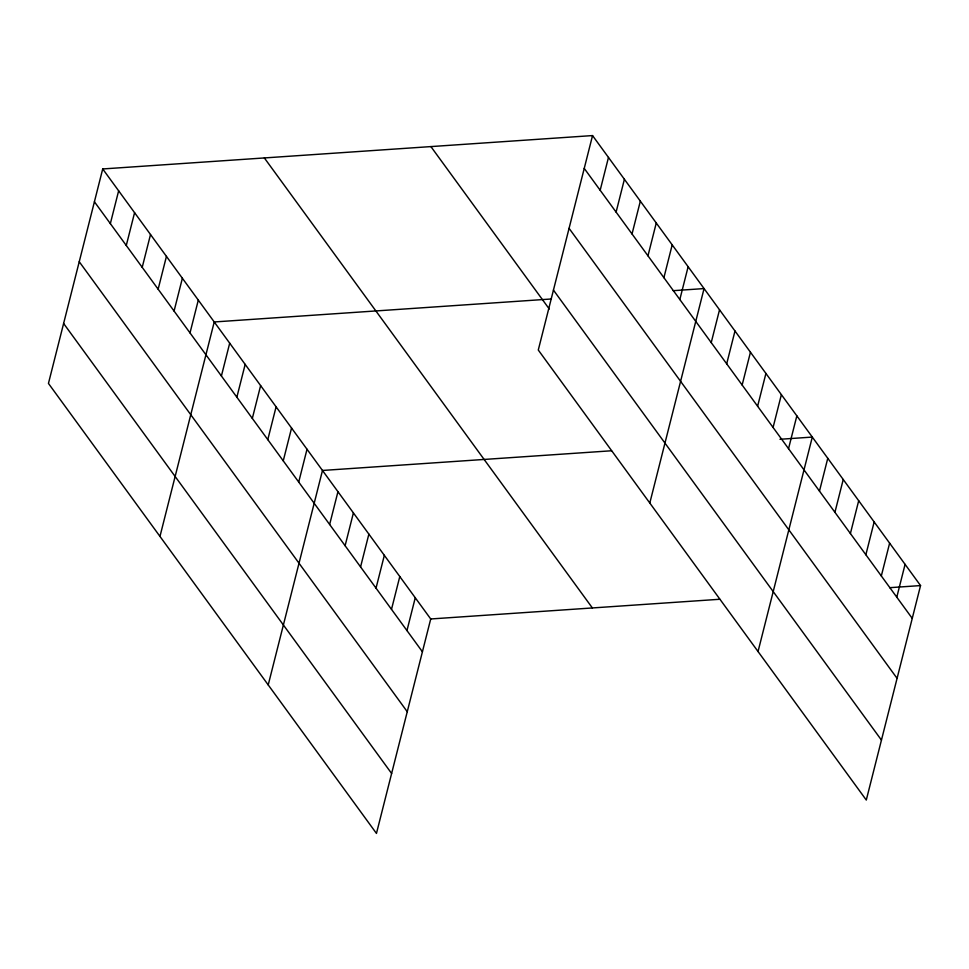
<?xml version="1.0" encoding="UTF-8"?>
<svg xmlns="http://www.w3.org/2000/svg" width="969" height="969" viewBox="0 0 969 969"><rect width="100%" height="100%" fill="white"/><g stroke="black" fill="none" stroke-linecap="round" stroke-linejoin="round"><path stroke-width="1.45" d="M102.714 168.957L48.45 383.421L376.457 833.425L430.721 618.973L102.714 168.957L592.543 135.575L920.55 585.579L866.286 800.043L538.279 350.027L592.543 135.575M110.345 223.633L118.642 190.82M126.273 245.484L134.582 212.671M142.213 267.347L150.51 234.534M158.141 289.198L166.438 256.385M174.069 311.061L182.378 278.248M190.009 332.912L198.306 300.099M159.97 536.414L214.234 321.962L551.24 298.997M221.404 375.984L229.701 343.171M236.86 397.205L245.169 364.392M252.328 418.414L260.625 385.601M267.795 439.635L276.092 406.823M283.251 460.844L291.56 428.032M298.718 482.065L307.016 449.253M268.219 684.926L322.483 470.462L611.56 450.767M329.642 524.495L337.951 491.683M345.109 545.704L353.406 512.892M360.565 566.926L368.874 534.113M376.033 588.135L384.342 555.322M391.5 609.356L399.797 576.543M406.956 630.565L415.265 597.752M600.174 190.251L608.471 157.438M616.102 212.102L624.399 179.289M632.03 233.965L640.339 201.152M647.97 255.816L656.267 223.003M663.898 277.679L672.195 244.866M679.826 299.53L688.135 266.717M649.799 503.032L704.063 288.58L673.201 290.688M711.222 342.602L719.531 309.789M726.689 363.823L734.986 331.01M742.145 385.032L750.454 352.219M757.613 406.253L765.922 373.44M773.08 427.462L781.377 394.649M788.536 448.683L796.845 415.871M758.037 651.543L812.301 437.08L779.972 439.284M819.471 491.113L827.768 458.301M834.927 512.322L843.236 479.51M850.394 533.544L858.691 500.731M865.862 554.752L874.159 521.94M881.318 575.961L889.627 543.161M896.785 597.183L905.082 564.37M430.721 618.973L719.81 599.266M889.687 587.686L920.55 585.579M584.234 168.388L912.253 618.392M569.069 228.333L897.076 678.336M553.444 290.094L881.451 740.098M430.902 146.598L549.29 309.026M264.355 157.947L592.374 607.951M94.417 201.77L422.423 651.786M79.24 261.715L407.259 711.718M63.615 323.476L391.633 773.48"/></g></svg>
